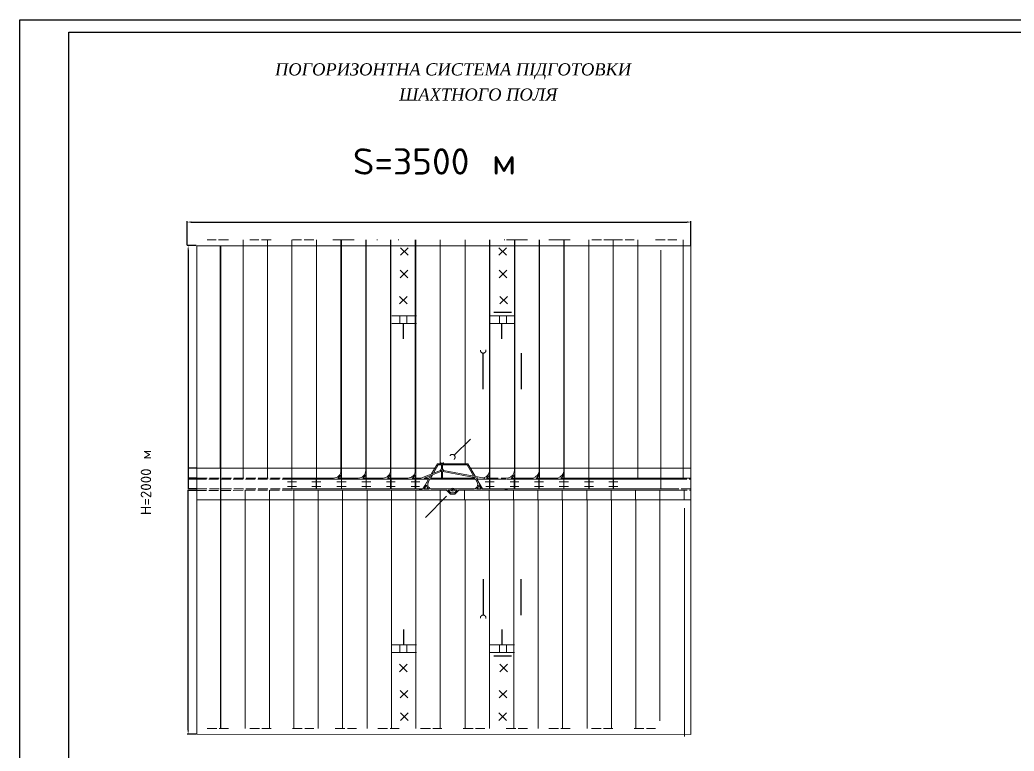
# Model space of a CAD drawing. Header units: millimetres. Extents: x 72 to 2592, y 75 to 1857.
# Drawn here: x 72 to 1294, y 959 to 1857 of the extents above; entities that cross this region are included whole.
import ezdxf

# ---------------------------------------------------------------- set-up
doc = ezdxf.new("R2010")
doc.units = ezdxf.units.MM
doc.linetypes.add('ACAD_ISO02W100', pattern=[15, 12, -3])
doc.layers.get('0').update_dxf_attribs({"lineweight": 9})
doc.layers.get('Defpoints').update_dxf_attribs({"lineweight": 9})
doc.layers.add('osnovni', color=90, linetype='Continuous', lineweight=30)
doc.layers.add('Форматка', color=7, linetype='Continuous', lineweight=20)
doc.styles.add('ISO Proportional', font='ARIALUNI.TTF')
doc.styles.get("Standard").update_dxf_attribs({"font": 'txt.shx'})
doc.dimstyles.new('DIN', dxfattribs={"dimtxt": 3, "dimasz": 5, "dimexe": 1.25, "dimexo": 0.625, "dimtad": 1, "dimtih": 1, "dimdec": 4, "dimdsep": 46, "dimlunit": 6, "dimtxsty": 'Standard', "dimcen": 2.5, "dimadec": 0, "dimazin": 0, "dimtfac": 1, "dimtdec": 4, "dimtmove": 0, "dimatfit": 3, "dimfxl": 1, "dimtvp": 1, "dimtolj": 1, "dimtzin": 0, "dimarcsym": 0})

# ---------------------------------------------------------------- blocks, each defined once
blk = doc.blocks.new('*D26')
at = {"color": 0, "lineweight": -2, "transparency": 16777216}
for p, q in [((288.4, 1579.5), (277.3, 1579.5)), ((278.5, 1574.5), (278.5, 1280.7)), ((278.5, 984.5), (278.5, 1279.5)), ((288.4, 979.5), (277.3, 979.5))]:
    blk.add_line(p, q, dxfattribs=at)
at = {"color": 0, "transparency": 16777216}
for points in [[(277.7, 1574.5), (279.4, 1574.5), (278.5, 1579.5)], [(277.7, 984.5), (279.4, 984.5), (278.5, 979.5)]]:
    blk.add_solid(points, dxfattribs=at)
at = {"layer": 'Defpoints', "color": 0, "transparency": 16777216}
for p in [(289, 1579.5), (278.5, 979.5), (289, 979.5)]:
    blk.add_point(p, dxfattribs=at)
at = {"color": 0, "transparency": 16777216, "insert": (278.5, 1280.1), "char_height": 0.01, "attachment_point": 5}
blk.add_mtext('\\A1;600', dxfattribs=at)
blk = doc.blocks.new('*D25')
at = {"color": 0, "lineweight": -2, "transparency": 16777216}
for p, q in [((277.3, 1580.1), (277.3, 1609.7)), ((282.3, 1608.5), (891.6, 1608.5)), ((896.6, 1579.8), (896.6, 1609.7))]:
    blk.add_line(p, q, dxfattribs=at)
at = {"color": 0, "transparency": 16777216}
for points in [[(282.3, 1609.3), (282.3, 1607.6), (277.3, 1608.5)], [(891.6, 1609.3), (891.6, 1607.6), (896.6, 1608.5)]]:
    blk.add_solid(points, dxfattribs=at)
at = {"layer": 'Defpoints', "color": 0, "transparency": 16777216}
for p in [(896.6, 1608.5), (277.3, 1579.5), (896.6, 1579.1)]:
    blk.add_point(p, dxfattribs=at)
at = {"color": 0, "transparency": 16777216, "insert": (586.9, 1609.1), "char_height": 0.01, "attachment_point": 5}
blk.add_mtext('\\A1;619,3104', dxfattribs=at)

msp = doc.modelspace()

# ---------------------------------------------------------------- hatches: boundary and pattern name
h = msp.add_hatch(color=0)
h.paths.add_polyline_path([(591.83531, 1304.84937, 0.6681786379), (588.63448, 1303.52355, 0.1989123674), (589.18366, 1302.19772), (590.50948, 1303.52355)])
h.paths.add_polyline_path([(603.63448, 1281.77355, 0.4142135624), (601.75948, 1279.89855, 0.1989123674), (602.30866, 1278.57272), (603.63448, 1279.89855)])
h.paths.add_polyline_path([(604.96031, 1281.22437, 0.1989123674), (603.63448, 1281.77355), (603.63448, 1279.89855)])

# ---------------------------------------------------------------- linework, layer by layer
at = {"color": 0, "linetype": 'ACAD_ISO02W100'}
for p, q in [((328.00948, 1586.64855), (301.75948, 1586.64855)), ((380.50948, 1586.64855), (354.25948, 1586.64855)), ((433.00948, 1586.64855), (406.75948, 1586.64855)), ((774.63448, 1586.64855), (800.50948, 1586.64855)), ((800.50948, 1586.64855), (826.75948, 1586.64855)), ((853.00948, 1586.64855), (879.25948, 1586.64855)), ((590.50948, 1311.6245), (616.75948, 1311.6245)), ((406.75948, 1294.14855), (289.00135, 1294.14855)), ((411.70948, 1289.46105), (400.45948, 1289.46105)), ((411.70948, 1283.83605), (400.45948, 1283.83605)), ((406.00948, 1292.64855), (406.00948, 1280.64855)), ((406.15948, 1280.64855), (406.15948, 1292.64855)), ((441.70948, 1289.46105), (430.45948, 1289.46105)), ((441.70948, 1283.83605), (430.45948, 1283.83605)), ((457.14608, 1294.14855), (433.00948, 1294.14855)), ((436.00948, 1292.64855), (436.00948, 1280.64855)), ((436.15948, 1280.64855), (436.15948, 1292.64855)), ((765.55948, 1289.46105), (776.80948, 1289.46105)), ((765.55948, 1283.83605), (776.80948, 1283.83605)), ((771.10948, 1280.64855), (771.10948, 1292.64855)), ((771.25948, 1292.64855), (771.25948, 1280.64855)), ((774.25948, 1294.14855), (800.50948, 1294.14855)), ((795.55948, 1289.46105), (806.80948, 1289.46105)), ((795.55948, 1283.83605), (806.80948, 1283.83605)), ((801.10948, 1280.64855), (801.10948, 1292.64855)), ((801.25948, 1292.64855), (801.25948, 1280.64855)), ((826.75948, 1294.14855), (853.00948, 1294.14855)), ((879.25948, 1294.14855), (896.60225, 1294.14855)), ((896.60225, 1294.14855), (879.33448, 1294.14855)), ((289.00135, 1278.90087), (406.68828, 1279.14855)), ((433.00948, 1279.14855), (459.25948, 1279.14855)), ((485.50948, 1279.14855), (511.75948, 1279.14855)), ((538.00948, 1279.14855), (564.25948, 1279.14855)), ((564.18448, 1280.64855), (564.33448, 1280.64855)), ((590.50948, 1279.14855), (596.0447, 1279.14855)), ((598.16602, 1279.14855), (601.91602, 1279.14855)), ((605.35295, 1279.14855), (609.10295, 1279.14855)), ((611.22427, 1279.14855), (616.75948, 1279.14855)), ((643.00948, 1279.14855), (669.25948, 1279.14855)), ((695.50948, 1279.14855), (721.75948, 1279.14855)), ((748.00948, 1279.14855), (774.25948, 1279.14855)), ((800.50948, 1279.14855), (826.75948, 1279.14855)), ((853.00948, 1279.14855), (879.25948, 1279.14855)), ((879.72977, 1279.14855), (896.60225, 1279.14855)), ((896.60225, 1280.64855), (879.82289, 1280.64855)), ((301.75948, 986.64855), (328.00948, 986.64855)), ((354.25948, 986.64855), (380.50948, 986.64855)), ((406.75948, 986.64855), (433.00948, 986.64855)), ((459.25948, 986.64855), (485.50948, 986.64855)), ((511.75948, 986.64855), (538.00948, 986.64855)), ((564.25948, 986.64855), (590.50948, 986.64855)), ((616.75948, 986.64855), (643.00948, 986.64855)), ((669.25948, 986.64855), (695.50948, 986.64855)), ((721.75948, 986.64855), (748.00948, 986.64855)), ((774.25948, 986.64855), (800.50948, 986.64855)), ((826.75948, 986.64855), (853.00948, 986.64855))]:
    msp.add_line(p, q, dxfattribs=at)
at = {"color": 0}
for p, q in [((346.15948, 1294.14855), (346.15948, 1586.64855)), ((376.15948, 1294.14855), (376.15948, 1586.64855)), ((406.15948, 1294.14855), (406.15948, 1586.64855)), ((436.15948, 1294.14855), (436.15948, 1586.64855)), ((481.98448, 1586.64855), (456.48448, 1586.64855)), ((466.38448, 1303.38695), (466.38448, 1586.64855)), ((466.83448, 1294.14855), (466.83448, 1586.64855)), ((466.83448, 1306.14855), (466.83448, 1586.64855)), ((482.73448, 1586.64855), (481.98448, 1586.64855)), ((496.83448, 1303.38695), (496.83448, 1586.64855)), ((497.28448, 1294.14855), (497.28448, 1586.64855)), ((511.09048, 1586.64855), (510.34048, 1586.64855)), ((527.28448, 1303.38695), (527.28448, 1586.64855)), ((527.73448, 1294.14855), (527.73448, 1586.64855)), ((537.34048, 1586.64855), (536.59048, 1586.64855)), ((539.5859, 1567.71029), (548.8671, 1576.9915)), ((539.5859, 1576.99141), (548.8671, 1567.7102)), ((557.73448, 1303.38695), (557.73448, 1586.64855)), ((558.18448, 1294.14855), (558.18448, 1586.64855)), ((588.40948, 1311.6245), (588.40948, 1586.64855)), ((618.85948, 1311.6245), (618.85948, 1586.64855)), ((649.08448, 1303.38695), (649.08448, 1586.64855)), ((649.53448, 1294.14855), (649.53448, 1586.64855)), ((669.75992, 1567.7102), (660.47871, 1576.99141)), ((669.75992, 1576.99132), (660.47871, 1567.71011)), ((667.15348, 1586.64855), (667.90348, 1586.64855)), ((670.00948, 1586.64855), (695.50948, 1586.64855)), ((679.53448, 1303.38695), (679.53448, 1586.64855)), ((679.98448, 1294.14855), (679.98448, 1586.64855)), ((693.40348, 1586.64855), (694.15348, 1586.64855)), ((709.98448, 1303.38695), (709.98448, 1586.64855)), ((710.43448, 1294.14855), (710.43448, 1586.64855)), ((721.75948, 1586.64855), (722.50948, 1586.64855)), ((722.50948, 1586.64855), (748.00948, 1586.64855)), ((740.43448, 1303.38695), (740.43448, 1586.64855)), ((740.43448, 1306.14855), (740.43448, 1586.64855)), ((740.88448, 1294.14855), (740.88448, 1586.64855)), ((771.10948, 1294.14855), (771.10948, 1586.64855)), ((801.10948, 1294.14855), (801.10948, 1586.64855)), ((831.10948, 1294.14855), (831.10948, 1586.64855)), ((887.17708, 1294.14855), (887.17708, 1586.64855)), ((859.49924, 1281.64479), (859.49924, 1574.14479)), ((539.14462, 1540.05026), (548.42583, 1549.33146)), ((539.14462, 1549.33137), (548.42583, 1540.05017)), ((670.2012, 1540.05017), (660.91999, 1549.33137)), ((670.2012, 1549.33128), (660.91999, 1540.05008)), ((538.34212, 1507.98065), (547.62333, 1517.26186)), ((538.34212, 1517.26177), (547.62333, 1507.98056)), ((671.0037, 1507.98056), (661.72249, 1517.26177)), ((671.0037, 1517.26168), (661.72249, 1507.98047)), ((538.87842, 1493.27394), (528.78453, 1493.27394)), ((547.50382, 1493.27394), (559.00953, 1493.27394)), ((661.30285, 1493.27394), (649.53448, 1493.27394)), ((665.61555, 1493.27394), (679.53448, 1493.27394)), ((538.87842, 1483.8985), (528.78453, 1483.8985)), ((547.50382, 1483.8985), (559.00953, 1483.8985)), ((661.30285, 1483.8985), (649.08448, 1483.8985)), ((665.61555, 1483.8985), (679.53448, 1483.8985)), ((584.88448, 1311.6245), (577.75342, 1299.27313)), ((585.75051, 1310.1245), (579.98984, 1300.14673)), ((622.38448, 1311.6245), (584.88448, 1311.6245)), ((589.75948, 1310.1245), (585.75051, 1310.1245)), ((588.63448, 1311.62448), (588.63448, 1313.12448)), ((589.75948, 1310.12448), (589.75948, 1305.24201)), ((591.25948, 1310.1245), (621.51846, 1310.1245)), ((616.00948, 1310.1245), (591.25948, 1310.1245)), ((591.25948, 1310.12448), (591.25948, 1305.24201)), ((592.38448, 1313.12448), (592.38448, 1311.6245)), ((621.51846, 1310.1245), (617.50948, 1310.1245)), ((629.30657, 1296.6351), (621.51846, 1310.1245)), ((631.24771, 1296.27294), (622.38448, 1311.6245)), ((581.72294, 1306.14855), (289.00135, 1306.14855)), ((466.38448, 1294.14855), (466.38448, 1297.9129)), ((496.83448, 1294.14855), (496.83448, 1297.9129)), ((527.28448, 1294.14855), (527.28448, 1297.9129)), ((557.73448, 1294.14855), (557.73448, 1297.9129)), ((564.63448, 1294.14855), (588.63448, 1303.52355)), ((568.75705, 1294.14855), (589.18026, 1302.12636)), ((576.55292, 1297.19381), (574.79474, 1294.14855)), ((578.78934, 1298.06741), (576.52679, 1294.14855)), ((590.50948, 1303.52355), (589.18366, 1302.19772)), ((589.75948, 1301.80508), (589.75948, 1294.14855)), ((590.50948, 1303.52355), (591.83531, 1304.84937)), ((591.25948, 1301.80508), (591.25948, 1294.14855)), ((634.45575, 1294.14855), (591.74855, 1302.11631)), ((642.63448, 1294.14855), (592.38448, 1303.52355)), ((896.60225, 1306.14855), (625.54602, 1306.14855)), ((649.08448, 1294.14855), (649.08448, 1297.9129)), ((679.53448, 1294.14855), (679.53448, 1297.9129)), ((709.98448, 1294.14855), (709.98448, 1297.9129)), ((740.43448, 1294.14855), (740.43448, 1297.9129)), ((457.14608, 1294.14855), (406.75948, 1294.14855)), ((472.60269, 1289.46105), (461.35269, 1289.46105)), ((472.60269, 1283.83605), (461.35269, 1283.83605)), ((487.59608, 1294.14855), (462.62013, 1294.14855)), ((466.90269, 1292.64855), (466.90269, 1280.64855)), ((467.05269, 1280.64855), (467.05269, 1292.64855)), ((485.13448, 1294.14855), (479.58375, 1294.14855)), ((487.59608, 1294.14855), (485.88448, 1294.14855)), ((503.0898, 1289.46105), (491.8398, 1289.46105)), ((503.0898, 1283.83605), (491.8398, 1283.83605)), ((518.04608, 1294.14855), (493.07013, 1294.14855)), ((502.00948, 1294.14855), (493.07013, 1294.14855)), ((497.3898, 1292.64855), (497.3898, 1280.64855)), ((497.5398, 1280.64855), (497.5398, 1292.64855)), ((511.38448, 1294.14855), (505.83375, 1294.14855)), ((518.04608, 1294.14855), (512.13448, 1294.14855)), ((518.04608, 1294.14855), (512.13448, 1294.14855)), ((527.28448, 1289.46105), (522.28448, 1289.46105)), ((522.28448, 1289.46105), (528.03448, 1289.46105)), ((522.28448, 1283.83605), (528.03448, 1283.83605)), ((548.49608, 1294.14855), (523.52013, 1294.14855)), ((528.25948, 1294.14855), (523.52013, 1294.14855)), ((528.25948, 1294.14855), (523.52013, 1294.14855)), ((527.28448, 1294.14855), (527.28448, 1280.64855)), ((528.03448, 1294.14855), (528.03448, 1280.64855)), ((528.03448, 1289.46105), (533.03448, 1289.46105)), ((528.03448, 1283.83605), (533.03448, 1283.83605)), ((537.63448, 1294.14855), (532.08375, 1294.14855)), ((537.63448, 1294.14855), (532.08375, 1294.14855)), ((548.49608, 1294.14855), (538.38448, 1294.14855)), ((548.49608, 1294.14855), (538.38448, 1294.14855)), ((552.73448, 1289.46105), (558.48448, 1289.46105)), ((557.73448, 1289.46105), (552.73448, 1289.46105)), ((552.73448, 1283.83605), (558.48448, 1283.83605)), ((554.50948, 1294.14855), (553.97013, 1294.14855)), ((554.50948, 1294.14855), (553.97013, 1294.14855)), ((558.33375, 1294.14855), (553.97013, 1294.14855)), ((557.73448, 1294.14855), (557.73448, 1280.64855)), ((564.63448, 1294.14855), (558.33375, 1294.14855)), ((563.88448, 1294.14855), (558.33375, 1294.14855)), ((558.48448, 1294.14855), (558.48448, 1280.64855)), ((558.48448, 1289.46105), (563.48448, 1289.46105)), ((558.48448, 1283.83605), (562.69081, 1283.83605)), ((569.75065, 1285.41193), (567.00051, 1280.64855)), ((571.53139, 1285.37603), (568.73256, 1280.64855)), ((574.79474, 1294.14855), (568.75705, 1294.14855)), ((573.92871, 1292.64855), (569.75065, 1285.41193)), ((575.66076, 1292.64855), (573.60395, 1289.08605)), ((589.75948, 1294.14855), (576.52679, 1294.14855)), ((622.38448, 1294.14856), (584.88448, 1294.14856)), ((591.25948, 1294.14855), (630.74218, 1294.14855)), ((616.00948, 1294.14855), (591.25948, 1294.14855)), ((630.74218, 1294.14855), (617.50948, 1294.14855)), ((630.74218, 1294.14855), (630.29388, 1294.92501)), ((633.66501, 1289.08605), (631.6082, 1292.64855)), ((632.47423, 1294.14855), (632.23502, 1294.56286)), ((640.26846, 1280.64855), (633.34025, 1292.64855)), ((638.53641, 1280.64855), (635.85162, 1285.29873)), ((642.63448, 1294.14855), (643.38448, 1294.14855)), ((648.78448, 1289.46105), (643.78448, 1289.46105)), ((648.78448, 1283.83605), (644.57815, 1283.83605)), ((659.50948, 1294.14855), (645.32013, 1294.14855)), ((648.78448, 1294.14855), (648.78448, 1280.64855)), ((654.53448, 1289.46105), (648.78448, 1289.46105)), ((654.53448, 1283.83605), (648.78448, 1283.83605)), ((649.53448, 1294.14855), (649.53448, 1280.64855)), ((649.53448, 1289.46105), (654.53448, 1289.46105)), ((668.88448, 1294.14855), (663.33375, 1294.14855)), ((668.88448, 1294.14855), (672.11511, 1294.3294)), ((679.23448, 1289.46105), (674.23448, 1289.46105)), ((679.23448, 1283.83605), (674.23448, 1283.83605)), ((702.56511, 1294.14855), (675.77013, 1294.14855)), ((685.75948, 1294.14855), (675.77013, 1294.14855)), ((679.23448, 1294.14855), (679.23448, 1280.64855)), ((684.98448, 1289.46105), (679.23448, 1289.46105)), ((684.98448, 1283.83605), (679.23448, 1283.83605)), ((679.98448, 1294.14855), (679.98448, 1280.64855)), ((679.98448, 1289.46105), (684.98448, 1289.46105)), ((695.13448, 1294.14855), (689.58375, 1294.14855)), ((702.56511, 1294.14855), (695.88448, 1294.14855)), ((704.17916, 1289.46105), (715.42916, 1289.46105)), ((704.17916, 1283.83605), (715.42916, 1283.83605)), ((733.01511, 1294.14855), (706.22013, 1294.14855)), ((712.00948, 1294.14855), (706.22013, 1294.14855)), ((709.72916, 1280.64855), (709.72916, 1292.64855)), ((709.87916, 1292.64855), (709.87916, 1280.64855)), ((721.38448, 1294.14855), (715.83375, 1294.14855)), ((734.66627, 1289.46105), (745.91627, 1289.46105)), ((734.66627, 1283.83605), (745.91627, 1283.83605)), ((879.33448, 1294.14855), (736.67013, 1294.14855)), ((740.21627, 1280.64855), (740.21627, 1292.64855)), ((740.36627, 1292.64855), (740.36627, 1280.64855)), ((318.40948, 1267.14855), (318.40948, 1279.14855)), ((348.40948, 1267.14855), (348.40948, 1279.14855)), ((378.40948, 1267.14855), (378.40948, 1279.14855)), ((406.68828, 1279.14855), (596.0447, 1279.14855)), ((408.40948, 1267.14855), (408.40948, 1279.14855)), ((438.40948, 1267.14855), (438.40948, 1279.14855)), ((468.40948, 1267.14855), (468.40948, 1279.14855)), ((498.40948, 1267.14855), (498.40948, 1279.14855)), ((528.40948, 1267.14855), (528.40948, 1279.14855)), ((555.59282, 1280.64855), (547.81925, 1280.64855)), ((558.40948, 1267.14855), (558.40948, 1279.14855)), ((588.40948, 1267.14855), (588.40948, 1279.14855)), ((596.0447, 1279.14855), (600.85926, 1274.33398)), ((598.16602, 1279.14855), (601.91602, 1279.14855)), ((598.16602, 1279.14855), (601.48058, 1275.83398)), ((606.4097, 1274.33398), (600.85926, 1274.33398)), ((605.78838, 1275.83398), (601.48058, 1275.83398)), ((604.96031, 1281.22437), (602.30866, 1278.57272)), ((603.63448, 1279.89855), (604.96031, 1281.22437)), ((605.35295, 1279.14855), (609.10295, 1279.14855)), ((609.10295, 1279.14855), (605.78838, 1275.83398)), ((611.22427, 1279.14855), (606.4097, 1274.33398)), ((611.22427, 1279.14855), (879.25948, 1279.14855)), ((618.40948, 1267.14855), (618.40948, 1279.14855)), ((642.63448, 1280.64855), (640.26846, 1280.64855)), ((879.82289, 1280.64855), (643.38448, 1280.64855)), ((648.40948, 1267.14855), (648.40948, 1279.14855)), ((678.40948, 1267.14855), (678.40948, 1279.14855)), ((708.40948, 1267.14855), (708.40948, 1279.14855)), ((738.40948, 1267.14855), (738.40948, 1279.14855)), ((768.40948, 1267.14855), (768.40948, 1279.14855)), ((798.40948, 1267.14855), (798.40948, 1279.14855)), ((828.40948, 1267.14855), (828.40948, 1279.14855)), ((858.40948, 1267.14855), (858.40948, 1279.14855)), ((858.40948, 995.87546), (858.40948, 1276.37546)), ((888.40948, 1267.14855), (888.40948, 1279.14855)), ((896.60225, 1267.14855), (289.00135, 1267.14855)), ((348.40948, 986.64855), (348.40948, 1267.14855)), ((378.40948, 986.64855), (378.40948, 1267.14855)), ((408.40948, 986.64855), (408.40948, 1267.14855)), ((438.40948, 986.64855), (438.40948, 1267.14855)), ((468.40948, 986.64855), (468.40948, 1267.14855)), ((498.40948, 986.64855), (498.40948, 1267.14855)), ((528.40948, 986.64855), (528.40948, 1267.14855)), ((558.40948, 986.64855), (558.40948, 1267.14855)), ((588.40948, 986.64855), (588.40948, 1267.14855)), ((618.85948, 986.64855), (618.85948, 1267.14855)), ((648.85948, 986.64855), (648.85948, 1267.14855)), ((678.85948, 986.64855), (678.85948, 1267.14855)), ((708.85948, 986.64855), (708.85948, 1267.14855)), ((738.85948, 986.64855), (738.85948, 1267.14855)), ((768.85948, 986.64855), (768.85948, 1267.14855)), ((798.85948, 986.64855), (798.85948, 1267.14855)), ((828.85948, 986.64855), (828.85948, 1267.14855)), ((888.57274, 976.55233), (888.57274, 1257.05233)), ((538.87842, 1089.39859), (528.78453, 1089.39859)), ((547.50382, 1089.39859), (559.00953, 1089.39859)), ((661.30285, 1089.39859), (649.08448, 1089.39859)), ((665.61555, 1089.39859), (679.53448, 1089.39859)), ((538.87842, 1080.02316), (528.78453, 1080.02316)), ((547.50382, 1080.02316), (559.00953, 1080.02316)), ((661.30285, 1080.02316), (649.53448, 1080.02316)), ((665.61555, 1080.02316), (679.53448, 1080.02316)), ((538.34212, 1056.03533), (547.62333, 1065.31653)), ((538.34212, 1065.31644), (547.62333, 1056.03524)), ((671.0037, 1056.03541), (661.72249, 1065.31662)), ((671.0037, 1065.31653), (661.72249, 1056.03533)), ((539.14462, 1023.96572), (548.42583, 1033.24693)), ((539.14462, 1033.24684), (548.42583, 1023.96563)), ((670.2012, 1023.96581), (660.91999, 1033.24702)), ((670.2012, 1033.24693), (660.91999, 1023.96572)), ((539.5859, 996.30569), (548.8671, 1005.58689)), ((539.5859, 1005.5868), (548.8671, 996.3056)), ((669.75992, 996.30578), (660.47871, 1005.58698)), ((669.75992, 1005.58689), (660.47871, 996.30569))]:
    msp.add_line(p, q, dxfattribs=at)
at = {"color": 0, "lineweight": 20}
msp.add_lwpolyline([(289.00135, 979.46774), (896.60225, 979.14855), (896.60225, 1579.14855), (289.00135, 1579.46774)], close=True, dxfattribs=at)
at = {"color": 0}
for points in [[(538.87842, 1493.27394), (547.50382, 1493.27394), (547.50382, 1483.8985), (538.87842, 1483.8985)], [(669.92825, 1493.27394), (661.30285, 1493.27394), (661.30285, 1483.8985), (669.92825, 1483.8985)], [(538.87842, 1080.02316), (547.50382, 1080.02316), (547.50382, 1089.39859), (538.87842, 1089.39859)], [(669.92825, 1080.02316), (661.30285, 1080.02316), (661.30285, 1089.39859), (669.92825, 1089.39859)]]:
    msp.add_lwpolyline(points, close=True, dxfattribs=at)
at = {"color": 0, "linetype": 'ACAD_ISO02W100'}
for points in [[(289.00135, 1292.64855), (406.5209, 1292.64855)], [(879.54352, 1292.64855), (896.60225, 1292.64855)], [(406.60459, 1280.64855), (289.00135, 1280.64855)]]:
    msp.add_lwpolyline(points, dxfattribs=at)
at = {"color": 0}
for points in [[(406.5209, 1292.64855), (527.28448, 1292.64855)], [(528.03448, 1292.64855), (537.63448, 1292.64855)], [(537.63448, 1292.64855), (557.73448, 1292.64855)], [(558.48448, 1292.64855), (563.88448, 1292.64855)], [(563.88448, 1292.64855), (573.92871, 1292.64855)], [(575.66076, 1292.64855), (591.25948, 1292.64855)], [(591.25948, 1292.64855), (631.6082, 1292.64855)], [(633.34025, 1292.64855), (642.63448, 1292.64855)], [(643.38448, 1292.64855), (668.88448, 1292.64855)], [(669.63448, 1292.64855), (879.54352, 1292.64855)], [(527.28448, 1280.64855), (406.60459, 1280.64855)], [(537.63448, 1280.64855), (528.03448, 1280.64855)], [(547.81925, 1280.64855), (537.63448, 1280.64855)], [(557.73448, 1280.64855), (555.59282, 1280.64855)], [(567.00051, 1280.64855), (558.48448, 1280.64855)], [(574.22642, 1280.64855), (568.73256, 1280.64855)], [(601.91602, 1280.64855), (578.47534, 1280.64855)], [(628.79362, 1280.64855), (605.35295, 1280.64855)], [(638.53641, 1280.64855), (633.16683, 1280.64855)]]:
    msp.add_lwpolyline(points, dxfattribs=at)
for centre in [(590.50948, 1303.52355), (603.63448, 1279.89855)]:
    msp.add_circle(centre, 1.875, dxfattribs=at)
at = {"color": 0, "linetype": 'ACAD_ISO02W100'}
for centre, start, end in [((641.17792, 1450.97631), 174.04593537, 10.7826462), ((603.1771, 1319.65763), 309.04593537, 145.7826462), ((641.17792, 1122.32078), 349.2173538, 185.95406463)]:
    msp.add_arc(centre, 3.44417, start, end, dxfattribs=at)
at = {"color": 0}
for centre, radius, start, end in [((457.14608, 1303.38695), 9.2384, 270, 0), ((457.14608, 1303.38695), 10.7384, 300.64809577, 329.35190424), ((487.59608, 1303.38695), 9.2384, 270, 0), ((487.59608, 1303.38695), 10.7384, 300.64809577, 329.35190424), ((518.04608, 1303.38695), 9.2384, 270, 0), ((518.04608, 1303.38695), 10.7384, 300.64809577, 329.35190424), ((548.49608, 1303.38695), 9.2384, 270, 0), ((548.49608, 1303.38695), 10.7384, 300.64809577, 329.35190424), ((639.84608, 1303.38695), 9.2384, 281.35567336, 0), ((639.84608, 1303.38695), 10.7384, 300.64809577, 329.35190424), ((670.29608, 1303.38695), 9.2384, 281.35567336, 0), ((670.29608, 1303.38695), 10.7384, 300.64809577, 329.35190424), ((700.34438, 1303.53047), 9.64117, 283.31697703, 359.14705104), ((700.74608, 1303.38695), 10.7384, 300.64809577, 329.35190424), ((730.79438, 1303.53047), 9.64117, 283.31697703, 359.14705104), ((731.19608, 1303.38695), 10.7384, 300.64809577, 329.35190424), ((578.59964, 1286.27355), 7.125, 186.43015412, 232.13635363), ((578.59964, 1286.27355), 5.625, 149.37297844, 270), ((578.47534, 1286.27355), 5.625, 150, 160.5639816), ((628.79362, 1286.27355), 5.625, 270, 30), ((632.97917, 1307.22989), 13.09108, 267.7894473, 275.35736419), ((628.79362, 1286.27355), 7.125, 307.86364637, 352.13635364)]:
    msp.add_arc(centre, radius, start, end, dxfattribs=at)
for points in [[(588.63448, 1311.62448), (588.63448, 1313.12448), (592.38448, 1311.6245), (592.38448, 1313.12448)], [(588.63448, 1292.64856), (588.63448, 1294.14856), (592.38448, 1292.64858), (592.38448, 1294.14856)], [(562.38449, 1279.14822), (562.38449, 1280.64822), (566.13449, 1279.14824), (566.13449, 1280.64822)], [(667.38448, 1279.14865), (667.38448, 1280.64865), (671.13448, 1279.14867), (671.13448, 1280.64865)]]:
    msp.add_solid(points, dxfattribs=at)
at = {"layer": 'osnovni', "color": 0}
for p, q in [((318.40948, 1306.14855), (318.40948, 1579.45247)), ((318.40948, 1579.45247), (318.40948, 986.30729)), ((289.00135, 1306.14855), (278.54184, 1306.14855)), ((289.00135, 1294.14855), (278.54184, 1294.14855)), ((289.00135, 1292.64855), (278.54184, 1292.64855)), ((289.00135, 1280.64855), (278.54184, 1280.72774)), ((289.00135, 1278.90087), (278.54184, 1278.87886))]:
    msp.add_line(p, q, dxfattribs=at)
at = {"layer": 'Форматка', "color": 0, "lineweight": 25}
msp.add_lwpolyline([(2591.68301, 74.78085), (71.68301, 74.78085), (71.68301, 1856.78085), (2591.68301, 1856.78085)], close=True, dxfattribs=at)
at = {"layer": 'Форматка', "color": 0, "lineweight": 30}
msp.add_lwpolyline([(2576.68301, 89.78085), (131.68301, 89.78085), (131.68301, 1841.78085), (2576.68301, 1841.78085)], close=True, dxfattribs=at)

# ---------------------------------------------------------------- texts
at = {"color": 0}
msp.add_text('S=3500 м', height=32.214438, dxfattribs=at).set_placement((480.94654, 1666.81465))
msp.add_text('Н=2000 м', height=12.82646, rotation=90, dxfattribs=at).set_placement((233.05711, 1248.45431))
at = {"color": 0, "char_height": 15, "attachment_point": 1, "style": 'ISO Proportional'}
for s, insert, width in [('\\pi14.182;{\\fTimes New Roman|b0|i1|c204|p18;ПОГОРИЗОНТНА СИСТЕМА ПІДГОТОВКИ  \\fTimes New Roman|b0|i0|c204|p18;                                                                             }', (371.08042, 1803.54507), 458.3031522), ('{\\fTimes New Roman|b0|i1|c204|p18;ШАХТНОГО ПОЛЯ}', (537.82442, 1772.60688), 463.6008)]:
    msp.add_mtext(s, dxfattribs=dict(at, insert=insert, width=width))

# ---------------------------------------------------------------- dimensions: what is measured, and where the dimension line sits
at = {"color": 0}
dim = msp.add_linear_dim(base=(896.60225, 1608.45675), p1=(277.29184, 1579.46774), p2=(896.60225, 1579.14855), dimstyle='DIN', override={"dimtxt": 0.01}, dxfattribs=at)
dim.commit()
dim.dimension.update_dxf_attribs({"geometry": '*D25', "text_midpoint": (586.94705, 1609.08758)})
dim = msp.add_linear_dim(base=(278.54184, 979.46774), p1=(289.00135, 1579.46774), p2=(289.00135, 979.46774), angle=90, dimstyle='DIN', override={"dimtxt": 0.01}, dxfattribs=at)
dim.commit()
dim.dimension.update_dxf_attribs({"geometry": '*D26', "text_midpoint": (278.54184, 1280.09774), "dimtype": 160})

# ---------------------------------------------------------------- leaders
for points, override in [([(654.42503, 1497.64451), (675.86599, 1497.64451)], {"dimasz": 3, "dimgap": 0.625, "dimtad": 0}), ([(543.19112, 1465.14763), (543.19112, 1483.8985)], {"dimasz": 3, "dimgap": 0.625, "dimtad": 0}), ([(663.98363, 1465.14763), (663.98363, 1483.8985)], {"dimasz": 3, "dimgap": 0.625, "dimtad": 0}), ([(641.30034, 1403.20534), (641.30034, 1447.53432)], {"dimasz": 3, "dimgap": 0.625, "dimtad": 0}), ([(687.7817, 1447.53432), (687.7817, 1403.20534)], {"dimasz": 3, "dimgap": 0.625, "dimtad": 0}), ([(625.48464, 1341.94386), (605.62313, 1322.08235)], {"dimasz": 3, "dimtad": 0}), ([(596.13448, 1271.64855), (570.20526, 1245.71932)], {"dimasz": 3, "dimtad": 0}), ([(641.30034, 1170.09175), (641.30034, 1125.76277)], {"dimasz": 3, "dimgap": 0.625, "dimtad": 0}), ([(687.7817, 1125.76277), (687.7817, 1170.09175)], {"dimasz": 3, "dimgap": 0.625, "dimtad": 0}), ([(543.19112, 1108.14946), (543.19112, 1089.39859)], {"dimasz": 3, "dimgap": 0.625, "dimtad": 0}), ([(663.98363, 1108.14946), (663.98363, 1089.39859)], {"dimasz": 3, "dimgap": 0.625, "dimtad": 0}), ([(654.42503, 1075.65259), (675.86599, 1075.65259)], {"dimasz": 3, "dimgap": 0.625, "dimtad": 0})]:
    msp.add_leader(points, dimstyle='DIN', override=override, dxfattribs=at)

doc.saveas('drawing.dxf')
